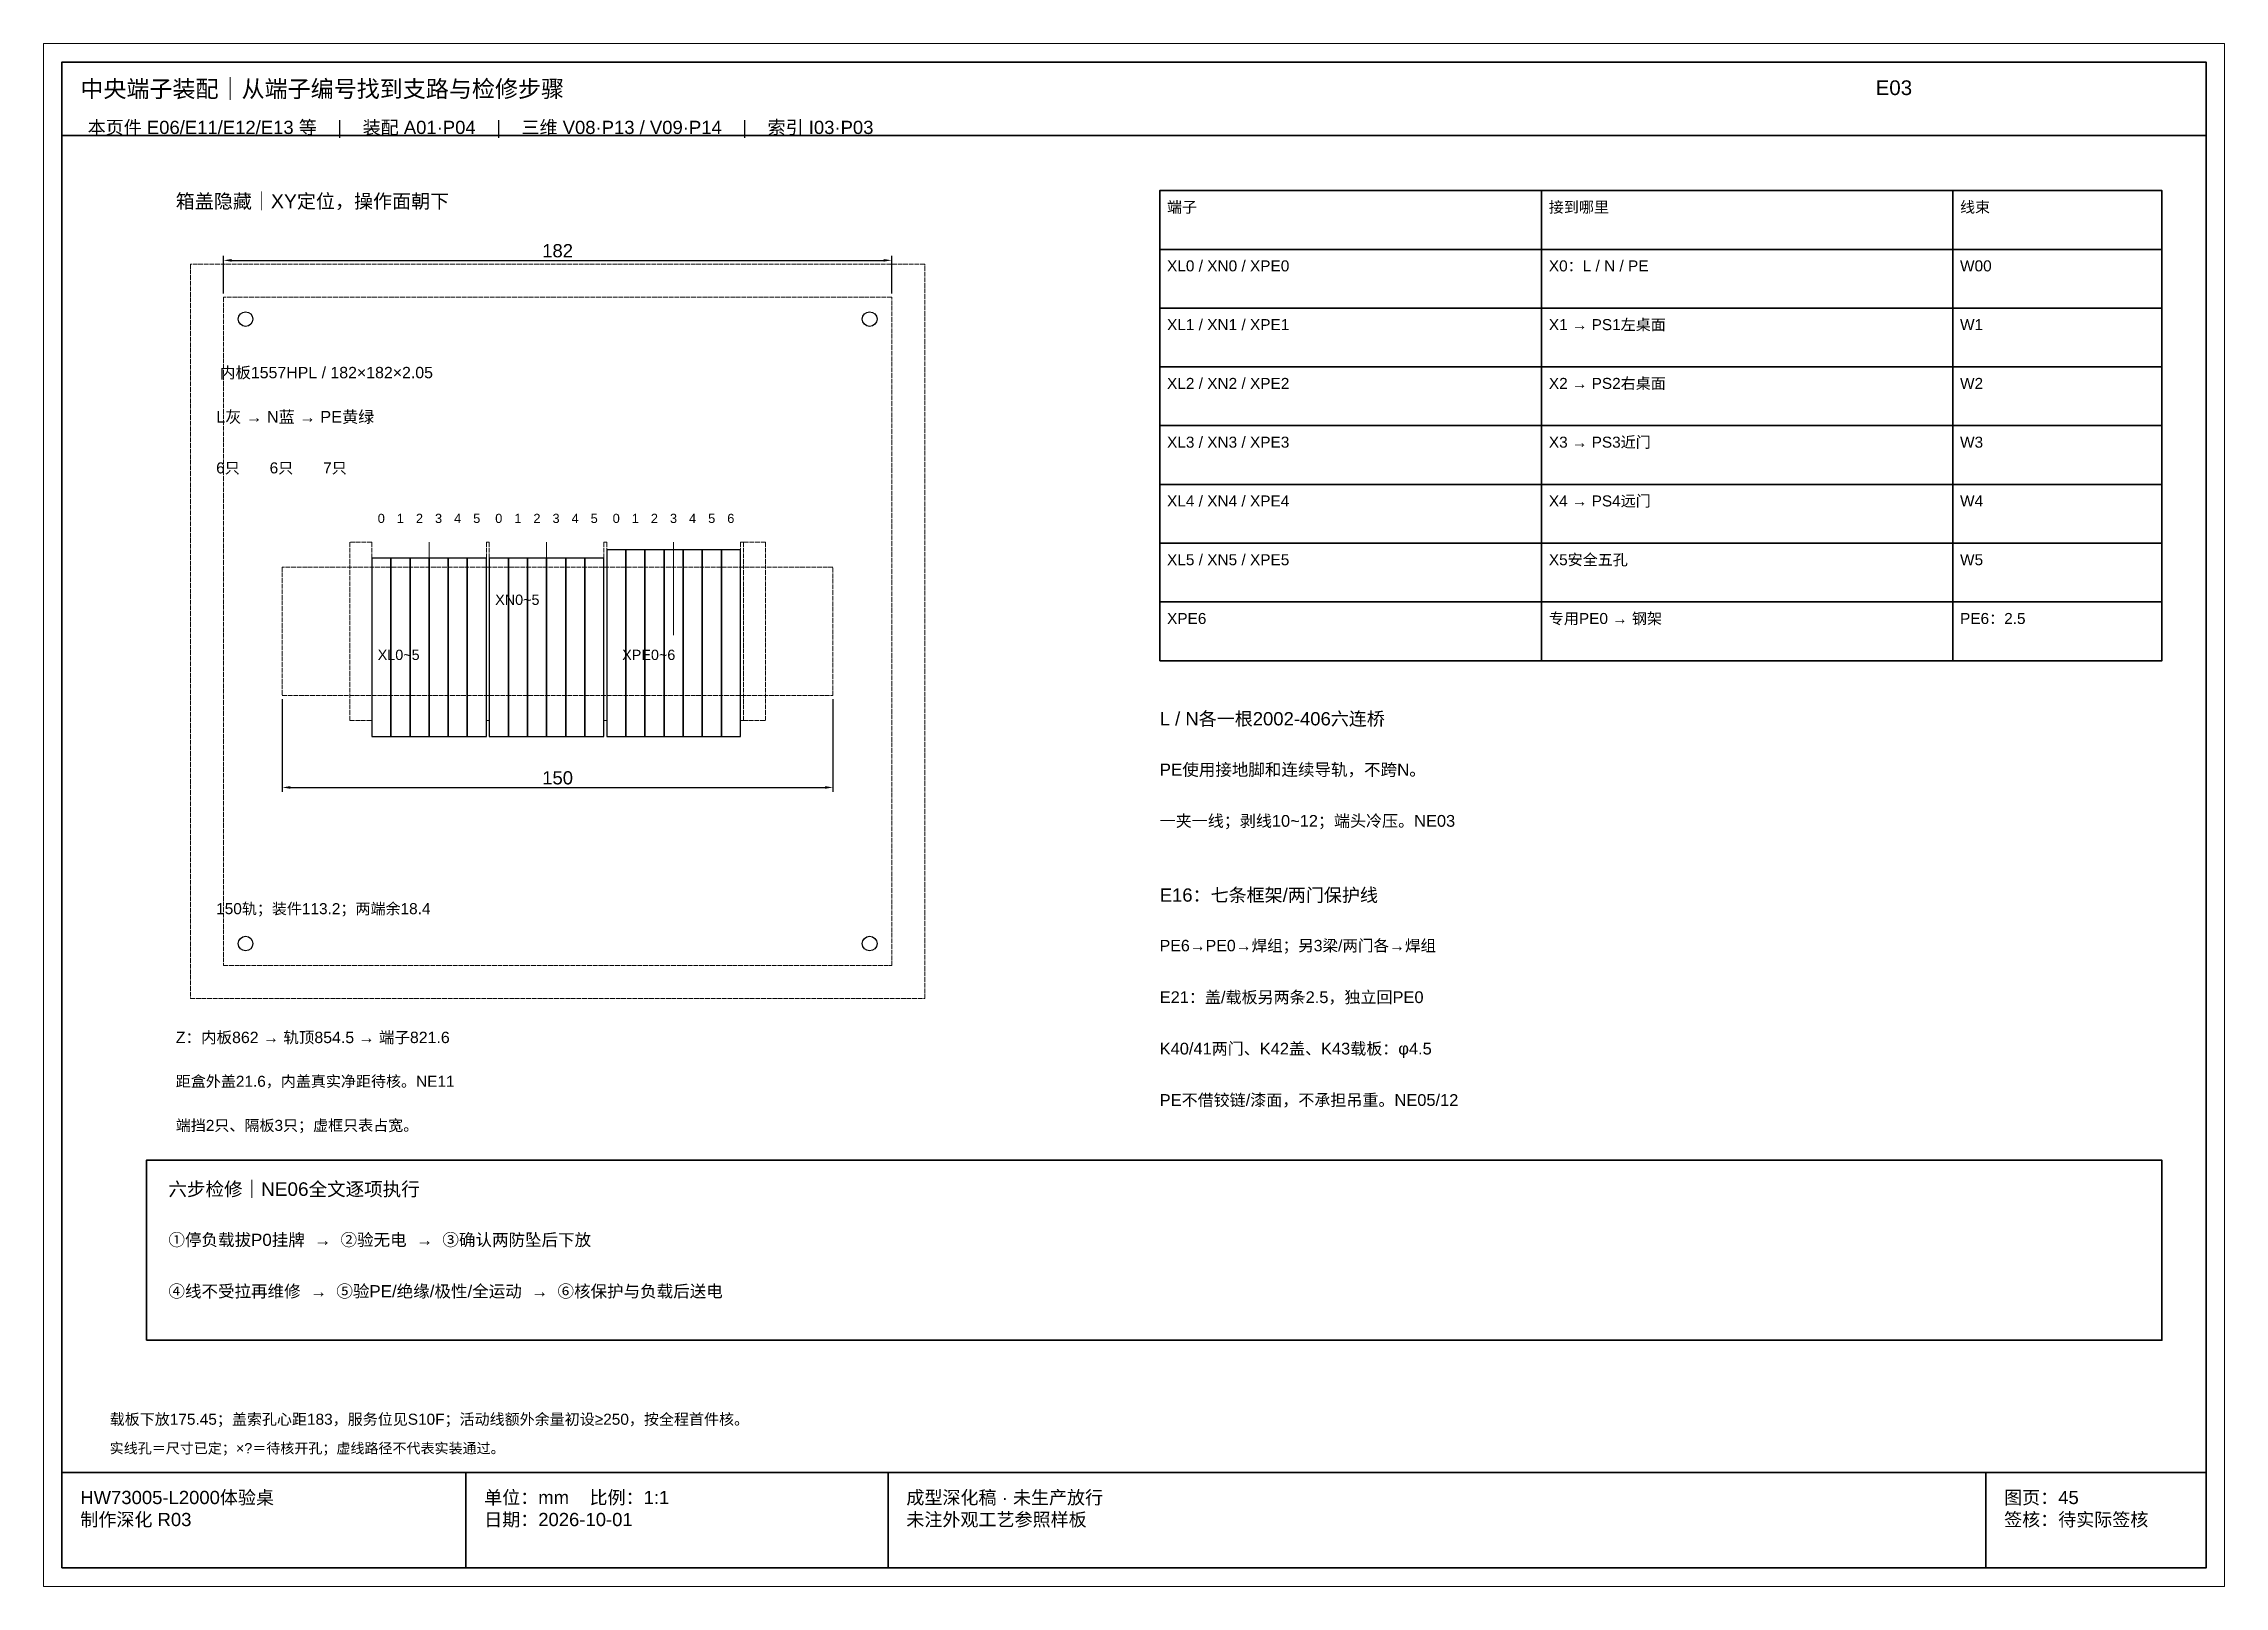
# Paper-space layout 'E03' of a CAD drawing. Header units: millimetres. Extents: x 0 to 594, y 0 to 420.
# The model-space entities are those that its viewports show. They can reach past a viewport. Long polylines and large blocks are cut down to what shows.
import ezdxf

# ---------------------------------------------------------------- set-up
doc = ezdxf.new("R2010")
doc.units = ezdxf.units.MM
doc.linetypes.add('DASHED', pattern=[1.524, 1.27, -0.254])
for name, color, linetype, lineweight in [('DIM', 7, 'Continuous', 13), ('FRAME', 7, 'Continuous', 35), ('HIDDEN', 8, 'DASHED', 13), ('NOTE', 7, 'Continuous', 18), ('OUTLINE', 7, 'Continuous', 25)]:
    doc.layers.add(name, color=color, linetype=linetype, lineweight=lineweight)
doc.styles.add('CN', font='Arial Unicode.ttf')
doc.dimstyles.new('D1_A2', dxfattribs={"dimtxt": 3.6, "dimasz": 2.2, "dimexe": 1.2, "dimexo": 1, "dimgap": 0.8, "dimtad": 1, "dimdsep": 46, "dimtxsty": 'CN', "dimcen": 2.5, "dimclrd": 7, "dimclre": 7, "dimclrt": 7, "dimazin": 3, "dimtfac": 1, "dimtmove": 0, "dimatfit": 3})

msp = doc.modelspace()

# ---------------------------------------------------------------- linework, layer by layer
at = {"layer": 'DIM'}
for p, q in [((372105, 284.25), (372105, 259)), ((372137, 284.25), (372137, 274)), ((372171.6, 284.25), (372171.6, 259))]:
    msp.add_line(p, q, dxfattribs=at)
at = {"layer": 'FRAME'}
for p, q in [((372005, 395), (372589, 395)), ((372408, 252), (372408, 380)), ((372520, 252), (372520, 380)), ((372304, 364), (372577, 364)), ((372304, 348), (372577, 348)), ((372304, 332), (372577, 332)), ((372304, 316), (372577, 316)), ((372304, 300), (372577, 300)), ((372304, 284), (372577, 284)), ((372304, 268), (372577, 268)), ((372005, 31), (372589, 31)), ((372115, 5), (372115, 31)), ((372230, 5), (372230, 31)), ((372529, 5), (372529, 31))]:
    msp.add_line(p, q, dxfattribs=at)
for points in [[(372005, 5), (372589, 5), (372589, 415), (372005, 415)], [(372304, 252), (372577, 252), (372577, 380), (372304, 380)], [(372028, 67), (372577, 67), (372577, 116), (372028, 116)]]:
    msp.add_lwpolyline(points, close=True, dxfattribs=at)
at = {"layer": 'HIDDEN'}
for points in [[(372040, 160), (372240, 160), (372240, 360), (372040, 360)], [(372049, 169), (372231, 169), (372231, 351), (372049, 351)], [(372083.4, 235.75), (372089.4, 235.75), (372089.4, 284.25), (372083.4, 284.25)], [(372120.6, 235.75), (372121.4, 235.75), (372121.4, 284.25), (372120.6, 284.25)], [(372152.6, 235.75), (372153.4, 235.75), (372153.4, 284.25), (372152.6, 284.25)], [(372189.8, 235.75), (372190.6, 235.75), (372190.6, 284.25), (372189.8, 284.25)], [(372190.6, 235.75), (372196.6, 235.75), (372196.6, 284.25), (372190.6, 284.25)], [(372065, 242.5), (372215, 242.5), (372215, 277.5), (372065, 277.5)]]:
    msp.add_lwpolyline(points, close=True, dxfattribs=at)
at = {"layer": 'OUTLINE'}
for points in [[(372089.4, 231.4), (372094.6, 231.4), (372094.6, 279.9), (372089.4, 279.9)], [(372094.6, 231.4), (372099.8, 231.4), (372099.8, 279.9), (372094.6, 279.9)], [(372099.8, 231.4), (372105, 231.4), (372105, 279.9), (372099.8, 279.9)], [(372105, 231.4), (372110.2, 231.4), (372110.2, 279.9), (372105, 279.9)], [(372110.2, 231.4), (372115.4, 231.4), (372115.4, 279.9), (372110.2, 279.9)], [(372115.4, 231.4), (372120.6, 231.4), (372120.6, 279.9), (372115.4, 279.9)], [(372121.4, 231.4), (372126.6, 231.4), (372126.6, 279.9), (372121.4, 279.9)], [(372126.6, 231.4), (372131.8, 231.4), (372131.8, 279.9), (372126.6, 279.9)], [(372131.8, 231.4), (372137, 231.4), (372137, 279.9), (372131.8, 279.9)], [(372137, 231.4), (372142.2, 231.4), (372142.2, 279.9), (372137, 279.9)], [(372142.2, 231.4), (372147.4, 231.4), (372147.4, 279.9), (372142.2, 279.9)], [(372147.4, 231.4), (372152.6, 231.4), (372152.6, 279.9), (372147.4, 279.9)], [(372153.4, 231.4), (372158.6, 231.4), (372158.6, 282.2), (372153.4, 282.2)], [(372158.6, 231.4), (372163.8, 231.4), (372163.8, 282.2), (372158.6, 282.2)], [(372163.8, 231.4), (372169, 231.4), (372169, 282.2), (372163.8, 282.2)], [(372169, 231.4), (372174.2, 231.4), (372174.2, 282.2), (372169, 282.2)], [(372174.2, 231.4), (372179.4, 231.4), (372179.4, 282.2), (372174.2, 282.2)], [(372179.4, 231.4), (372184.6, 231.4), (372184.6, 282.2), (372179.4, 282.2)], [(372184.6, 231.4), (372189.8, 231.4), (372189.8, 282.2), (372184.6, 282.2)]]:
    msp.add_lwpolyline(points, close=True, dxfattribs=at)
for centre in [(372055, 345), (372225, 345), (372055, 175), (372225, 175)]:
    msp.add_circle(centre, 2, dxfattribs=at)

# ---------------------------------------------------------------- texts
at = {"layer": 'NOTE', "attachment_point": 1, "style": 'CN'}
for s, insert, char_height, width in [('中央端子装配｜从端子编号找到支路与检修步骤', (372010, 410), 4.6, 484), ('E03', (372499, 410), 4, 90), ('本页件 E06/E11/E12/E13 等    |    装配 A01·P04    |    三维 V08·P13 / V09·P14    |    索引 I03·P03', (372012, 399), 3.6, 570), ('箱盖隐藏｜XY定位，操作面朝下', (372036, 379), 3.8, 249), ('端子', (372306, 377), 3, 100), ('接到哪里', (372410, 377), 3, 108), ('线束', (372522, 377), 3, 53), ('XL0 / XN0 / XPE0', (372306, 361), 3, 100), ('X0：L / N / PE', (372410, 361), 3, 108), ('W00', (372522, 361), 3, 53), ('XL1 / XN1 / XPE1', (372306, 345), 3, 100), ('X1 → PS1左桌面', (372410, 345), 3, 108), ('W1', (372522, 345), 3, 53), ('内板1557HPL / 182×182×2.05', (372048, 332), 3.1, 183), ('XL2 / XN2 / XPE2', (372306, 329), 3, 100), ('X2 → PS2右桌面', (372410, 329), 3, 108), ('W2', (372522, 329), 3, 53), ('L灰 → N蓝 → PE黄绿', (372047, 320), 3.2, 192), ('XL3 / XN3 / XPE3', (372306, 313), 3, 100), ('X3 → PS3近门', (372410, 313), 3, 108), ('W3', (372522, 313), 3, 53), ('6只       6只       7只', (372047, 306), 3, 189), ('XL4 / XN4 / XPE4', (372306, 297), 3, 100), ('X4 → PS4远门', (372410, 297), 3, 108), ('W4', (372522, 297), 3, 53), ('0', (372091, 292), 2.5, 5), ('1', (372096.2, 292), 2.5, 5), ('2', (372101.4, 292), 2.5, 5), ('3', (372106.6, 292), 2.5, 5), ('4', (372111.8, 292), 2.5, 5), ('5', (372117, 292), 2.5, 5), ('0', (372123, 292), 2.5, 5), ('1', (372128.2, 292), 2.5, 5), ('2', (372133.4, 292), 2.5, 5), ('3', (372138.6, 292), 2.5, 5), ('4', (372143.8, 292), 2.5, 5), ('5', (372149, 292), 2.5, 5), ('0', (372155, 292), 2.5, 5), ('1', (372160.2, 292), 2.5, 5), ('2', (372165.4, 292), 2.5, 5), ('3', (372170.6, 292), 2.5, 5), ('4', (372175.8, 292), 2.5, 5), ('5', (372181, 292), 2.5, 5), ('6', (372186.2, 292), 2.5, 5), ('XL5 / XN5 / XPE5', (372306, 281), 3, 100), ('X5安全五孔', (372410, 281), 3, 108), ('W5', (372522, 281), 3, 53), ('XN0~5', (372123, 270), 2.8, 43), ('XPE6', (372306, 265), 3, 100), ('专用PE0 → 钢架', (372410, 265), 3, 108), ('PE6：2.5', (372522, 265), 3, 53), ('XL0~5', (372091, 255), 2.8, 43), ('XPE0~6', (372157.6, 255), 2.8, 43), ('L / N各一根2002-406六连桥', (372304, 238), 3.6, 273), ('PE使用接地脚和连续导轨，不跨N。', (372304, 224), 3.3, 273), ('一夹一线；剥线10~12；端头冷压。NE03', (372304, 210), 3.2, 273), ('E16：七条框架/两门保护线', (372304, 190), 3.6, 273), ('150轨；装件113.2；两端余18.4', (372047, 186), 3, 198), ('PE6→PE0→焊组；另3梁/两门各→焊组', (372304, 176), 3.1, 273), ('E21：盖/载板另两条2.5，独立回PE0', (372304, 162), 3.2, 273), ('Z：内板862 → 轨顶854.5 → 端子821.6', (372036, 151), 3.1, 257), ('K40/41两门、K42盖、K43载板：φ4.5', (372304, 148), 3.2, 273), ('距盒外盖21.6，内盖真实净距待核。NE11', (372036, 139), 3, 257), ('PE不借铰链/漆面，不承担吊重。NE05/12', (372304, 134), 3.2, 273), ('端挡2只、隔板3只；虚框只表占宽。', (372036, 127), 3, 257), ('六步检修｜NE06全文逐项执行', (372034, 110), 3.7, 534), ('①停负载拔P0挂牌  →  ②验无电  →  ③确认两防坠后下放', (372034, 96), 3.3, 534), ('④线不受拉再维修  →  ⑤验PE/绝缘/极性/全运动  →  ⑥核保护与负载后送电', (372034, 82), 3.3, 534), ('载板下放175.45；盖索孔心距183，服务位见S10F；活动线额外余量初设≥250，按全程首件核。', (372018, 47), 3, 555), ('实线孔＝尺寸已定；×?＝待核开孔；虚线路径不代表实装通过。', (372018, 39), 2.8, 555), ('HW73005-L2000体验桌\\P制作深化 R03', (372010, 26), 3.6, 100), ('单位：mm    比例：1:1\\P日期：2026-10-01', (372120, 26), 3.6, 105), ('成型深化稿 · 未生产放行\\P未注外观工艺参照样板', (372235, 26), 3.6, 289), ('图页：45\\P签核：待实际签核', (372534, 26), 3.6, 55)]:
    msp.add_mtext(s, dxfattribs=dict(at, insert=insert, char_height=char_height, width=width))

# ---------------------------------------------------------------- dimensions: what is measured, and where the dimension line sits
at = {"layer": 'DIM'}
for base, p1, p2 in [((372049, 361), (372049, 351), (372231, 351)), ((372065, 217.5), (372065, 242.5), (372215, 242.5))]:
    msp.add_linear_dim(base=base, p1=p1, p2=p2, dimstyle='D1_A2', dxfattribs=at).render()

psp = doc.layouts.new('E03')

# ---------------------------------------------------------------- viewports
at = {"layer": 'Defpoints'}
psp.add_viewport(center=(297, 210), size=(594, 420), view_center_point=(372297, 210), view_height=420, dxfattribs=at)

doc.saveas('drawing.dxf')
